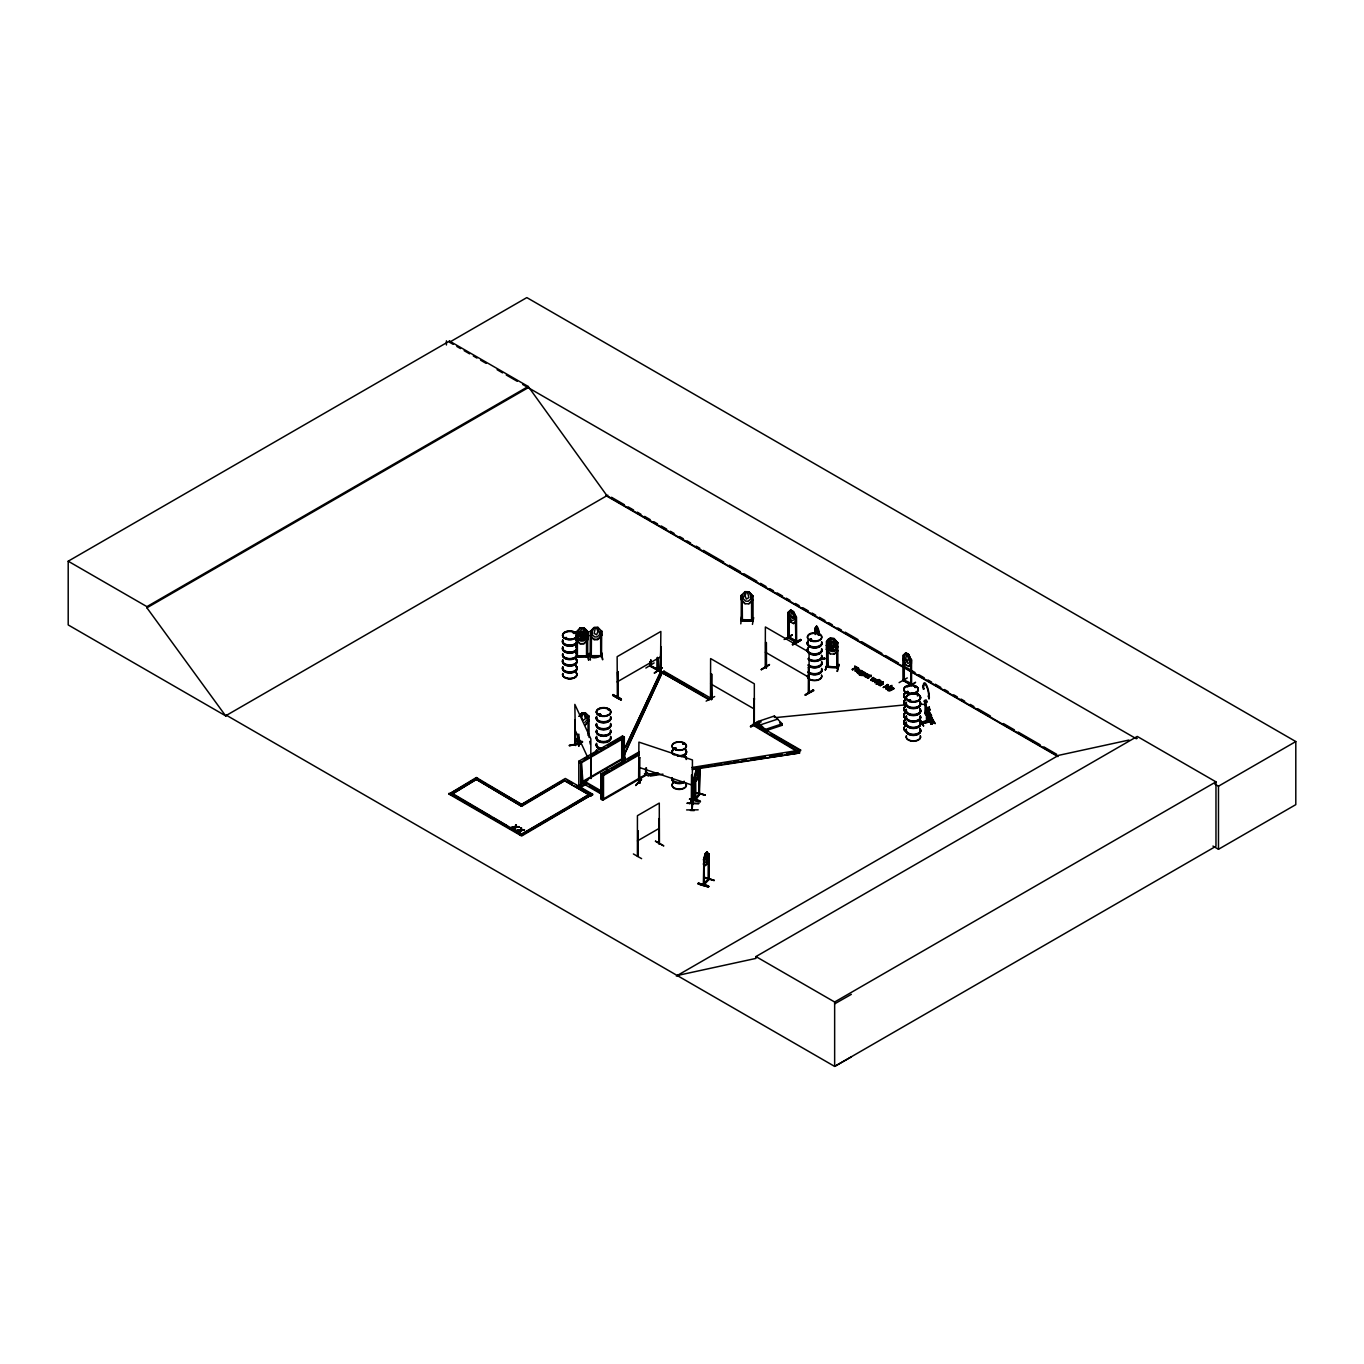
<?xml version="1.0" encoding="UTF-8"?>
<svg xmlns="http://www.w3.org/2000/svg" width="1364" height="1364" viewBox="0 0 1364 1364"><rect width="100%" height="100%" fill="white"/><g stroke="black" fill="none" stroke-linecap="round" stroke-linejoin="round"><path stroke-width="1.5" d="M692.196 788.818L692.435 778.537L692.179 784.914L692.111 784.01M692.247 782.68L692.298 778.52M692.162 783.771L692.554 776.423M698.18 809.824L686.604 809.926M692.418 782.254L692.247 784.453M692.742 782.203L692.247 790.54M929.617 719.834L925.218 712.878L930.981 723.466M692.52 782.39L692.281 787.71L692.162 786.772M692.247 809.5L692.435 759.953L638.915 742.118L638.608 782.885L639.767 781.964L639.733 783.209L639.818 757.736L638.71 757.651L639.818 757.736M639.921 783.004L638.812 782.646M692.349 800.753L691.224 799.475L692.366 799.543M691.224 799.509L692.349 799.833M692.554 800.549L691.429 800.191M703.654 859.201L703.926 885.083M708.018 854.41L708.564 879.916L708.769 853.864M927.469 709.195L927.605 713.474M910.47 659.596L911.322 685.222L903.104 680.534L904.025 681.011L903.957 655.59M910.572 659.528L911.51 659.767L911.595 685.052L903.616 680.397M692.247 790.694L692.554 788.426M692.673 803.567L692.179 809.244L692.742 778.196M827.726 641.847L827.726 667.115C821.742 666.672 842.764 669.144 836.933 666.877M836.933 642.802L837.82 642.717L837.871 668.189L836.626 668.104L837.786 667.934M741.266 595.608L742.34 595.352M748.87 603.655L752.792 599.887L748.921 603.843L745 603.706L741.146 599.512L741.146 595.505L745.017 591.635L748.938 591.754L752.792 595.898L751.53 595.608L752.638 595.915L752.519 621.217L741.215 620.808L741.334 595.318M741.266 599.546L745 603.706M741.47 616.801L740.788 623.86M745.068 591.806L748.87 591.942L750.746 595.932L750.746 598.932L748.239 601.234L745.716 601.149L743.158 598.677L745.017 591.635M742.408 620.859L742.169 595.318M741.436 620.825L741.368 619.597L752.638 619.972M747.574 592.402L746.313 592.368L745.085 595.744L746.313 599.103L748.87 597.62L747.591 592.334M751.598 621.183L751.581 595.642M752.434 624.388L753.695 617.653M926.616 709.723L927.06 722.102L926.889 709.263L926.753 710.184M696.97 768.75L696.851 775.451L697.481 768.085M816.866 627.491L816.337 632.009M930.981 715.827L925.218 704.472L931.629 715.742M925.457 705.307L926.02 706.023M926.02 705.188L925.133 705.478L925.696 704.472M926.003 705.921L925.457 713.713M926.071 714.259L925.542 713.628M633.39 853.949L641.609 858.655M689.485 799.168C695.862 796.747 710.542 806.277 689.519 799.065M698.095 883.872C707.831 883.531 716.424 890.402 698.095 883.889L708.359 886.958M708.615 886.651L698.385 883.054M708.615 886.242L698.368 883.122M585.122 781.64L585.309 780.737M605.957 768.819L605.105 769.313M607.099 768.154L606.247 768.648M815.706 629.213L816.456 626.298M564.935 637.619L566.861 638.079M565.259 637.892C568.259 636.698 564.253 638.284 566.469 638.301M574.329 632.811L573.426 633.118L574.346 633.527M599.751 715.009L598.949 714.054M600.535 714.975L599.359 714.6M600.723 714.838L599.461 713.884M608.276 710.098L608.378 710.03M675.197 747.711L674.276 748.461L675.214 748.87M676.442 748.359L674.634 748.273M683.381 743.244L684.097 743.892L682.921 743.977M683.824 743.448L682.921 743.789L683.654 743.278M811.665 639.869L809.756 639.409M810.216 639.682L811.546 639.358L810.762 639.818M818.195 633.356C813.166 615.863 822.356 635.743 818.23 635.095M818.929 634.362L818.451 633.442L818.69 635.351M908.032 691.497C904.503 693.56 909.686 690.508 907.06 692.349M907.231 692.315L906.48 691.77M909.549 700.397L910.334 700.005L908.748 700.772M914.767 687.473L915.926 687.388L914.767 687.115M915.807 687.354L915.244 686.774M917.461 695.998L917.716 695.094M694.907 799.151L694.822 800.071L694.788 774.82L696.424 768.836M696.322 780.685L694.736 778.861L696.424 780.839L697.993 778.708L699.579 768.733C695.674 763.073 701.232 776.679 696.578 777.872L695.572 776.815M590.305 631.344L591.533 631.464L590.305 631.344L590.203 656.817C596.767 660.432 603.263 652.93 600.74 656.647M612.624 695.265C620.347 695.93 627.747 705.035 612.624 695.265L620.893 699.937M613.016 694.975L621.251 699.681M621.268 699.272L613.067 694.515M906.668 653.987L905.798 658.659L907.554 661.233L908.475 658.454L906.753 653.936M703.756 859.883L705.018 853.813L706.961 851.835L709.041 854.086L709.092 879.405L703.756 885.117L703.892 859.235L703.347 885.066L708.581 879.251M703.398 859.78L706.842 851.801M791.597 611.243L790.711 615.914L792.501 618.472L793.439 615.693L791.683 611.191M837.82 642.717L834.001 638.693L830.267 638.284C824.35 640.347 829.483 642.308 826.584 641.762L826.379 649.503L830.267 653.731M826.413 645.428L830.216 650.185L834.086 650.526M834.069 642.239L835.859 649.469L833.404 651.583L830.898 651.327L828.391 648.667L828.391 645.666L830.216 641.83L834.069 642.239L837.888 646.928L834.035 650.423M832.773 639L834.018 644.388L832.739 645.803L830.284 643.979L831.511 638.864M830.216 638.182L834.086 638.523L835.859 645.82L833.404 647.934L830.898 647.678L828.391 645.019L830.233 638.113L826.413 641.779M827.539 663.04L825.288 670.065L827.402 663.484M826.584 665.803L827.795 665.922L826.686 667.03L826.652 641.523M826.584 666.723L827.795 666.843L827.419 641.591M837.598 668.241L837.615 667.286L827.726 666.45L837.82 667.03M836.78 642.887L836.814 668.155L836.626 642.58M834.001 654.14L830.182 653.902L826.413 649.417M839.031 664.319L837.479 671.412M836.95 671.293L839.065 664.711M574.841 744.966L575.233 719.663M694.907 799.082L695.793 799.645L695.572 773.814L696.322 768.887L698.01 766.773L699.885 768.938L699.476 794.786L699.357 793.2M699.084 793.712L699.971 793.217L695.333 799.526M699.885 768.938L699.084 794.564M699.903 794.206L695.793 799.645M514.791 829.176L515.626 827.113L519.104 826.669L515.626 827.641L514.791 829.687L514.808 827.181L514.126 828.783M520.11 832.245L520.946 830.182L524.424 829.738L520.946 830.71L520.11 832.756L520.127 830.25L519.445 831.852M514.91 827.266L511.381 827.726L514.91 827.266L515.745 824.726L516.393 825.629L515.745 824.726M520.23 829.806C512.165 830.096 521.457 832.432 521.065 827.795L521.048 830.284M520.23 830.335L521.065 827.795M516.393 825.101L515.728 827.215L519.104 826.669M520.946 830.71L521.713 828.17M908.612 654.379L911.254 660.023L908.612 654.379L905.832 652.776L904.434 656.118L904.434 659.119L908.032 663.569L909.805 662.222L908.475 654.515L905.73 652.827L903.735 655.385M580.433 716.202L581.593 713.27L585.463 712.895L589.231 716.39M654.106 662.938L645.854 668.036M899.098 682.648L907.282 677.925M714.668 696.51L706.143 701.13M761.283 669.656L769.415 664.899M792.211 635.164L785.647 638.966M623.808 750.251L661.25 671.241L660.125 671.412M625.582 747.216L660.244 672.537L660.858 646.775L660.398 672.657L661.233 671.207M624.201 754.428L662.427 672.077L664.012 671.156L710.78 698.163L709.195 699.084L660.244 671.736M624.201 755.213L662.427 672.077M576.58 739.1L578.933 746.142L576.665 739.049M576.563 739.51L578.847 746.023M580.058 628.02L583.98 627.934L580.058 627.934L578.217 632.095L578.217 635.095L580.757 637.414L583.298 637.363L585.804 634.925L585.804 631.924C578.319 621.831 591.362 633.987 586.588 631.566L586.52 657.073L587.816 657.056M587.85 635.573L583.911 631.685L580.058 631.737L578.217 638.744L580.757 641.063L583.298 641.012L585.804 638.574L583.98 631.583L580.058 631.668L576.188 635.812L580.058 640.023L583.98 639.938L587.833 635.777L583.98 631.583M597.892 627.576L594.09 627.645L592.198 631.617L592.198 634.618L594.738 636.954L597.279 636.903L599.785 634.465L597.961 627.389L594.022 627.474L590.288 631.651M703.312 885.014L709.144 878.365L708.206 878.74M754.326 724.369L754.326 683.807L710.61 658.573L710.508 699.135L711.735 698.538M710.508 699.135L711.445 699.613L711.65 674.174L710.61 673.901L711.36 674.327M766.483 666.928L765.937 667.03M765.63 666.382L766.398 667.695M788.852 637.312L788.068 636.835L788.921 638.284L789.176 619.137M788.068 637.755L796.32 642.444L796.235 617.159L793.558 611.618L790.745 610.032L787.983 612.607L788.153 637.892L788.443 612.402L789.176 612.828L788.767 638.199M753.491 723.909L754.19 723.432M795.331 616.426L795.945 641.813M809.364 691.582L808.903 691.855M589.896 653.288L590.407 660.057M649.878 666.007L658.062 670.645L658.249 657.806M651.054 665.359L649.861 664.984L650.764 665.513M650.304 664.831L650.662 666.45L650.969 659.92M657.226 657.55L657.226 670.27L657.687 669.076M657.124 670.15L658.352 670.44L657.806 669.673M904.025 680.09L903.121 679.579L904.23 680.772M910.538 683.893C915.773 684.694 892.465 674.975 911.101 684.234M641.506 779.338L635.846 785.135M582.547 741.539C572.607 738.998 582.258 751.581 577.876 734.326M577.756 742.749L582.547 742.187M885.765 688.888L887.589 685.103L886.412 689.263C900.769 678.897 882.099 693.73 887.64 684.438L883.309 687.473L887.589 685.632M661.148 646.928L660.466 672.605L660.858 631.447L617.142 656.681L617.346 697.447L617.977 695.845M886.771 687.899L888.458 684.916M891.715 689.587C889.277 693.082 883.753 688.36 891.562 689.86M816.439 626.161L815.092 628.173L815.945 632.862M599.137 714.003L599.921 714.139M675.197 748.597L676.152 748.478M684.029 743.789L683.637 744.147M809.687 639.511L810.591 639.75M811.358 639.887L810.097 639.46M817.718 628.293L819.474 635.01M908.134 692.162L907.623 691.258M697.993 766.909L696.305 768.802M694.907 774.837L695.708 774.377L694.856 774.888M705.273 795.042L694.685 792.331M694.856 799.065L699.033 794.036M579.086 716.305L581.593 713.27M579.188 716.339L581.678 713.44L585.395 713.014L587.253 719.732L584.798 722.391M927.384 709.229L928.049 710.081L926.65 709.57M590.186 655.675L601.78 655.675M600.62 631.379L600.723 656.306M858.979 670.628C857.956 667.559 854.427 665.751 854.717 666.024M872.926 681.471C875.194 678.215 874.171 681.642 877.495 680.363M873.898 680.653L875.62 678.761L871.886 679.494L875.62 679.272L873.898 681.182M709.041 854.086L708.496 879.916M704.063 877.274L714.327 880.394L703.79 877.12M703.943 883.497L704.336 884.605L704.165 858.774L705.171 853.915M708.138 879.149L703.841 883.565M577.381 632.061L576.188 632.026L580.058 627.934M590.169 631.617L594.09 627.645M576.307 635.982L580.109 639.921L583.911 639.835L587.713 635.743M587.85 639.494L583.98 643.655L580.058 643.672L576.188 639.75L580.058 643.74L583.98 643.655L587.85 639.58L587.833 631.771M597.892 639.375L601.814 635.317L601.694 631.43M590.169 635.624L594.039 639.546L597.961 639.477L601.694 635.283M635.743 785.545L641.506 779.679M638.71 782.885L639.921 782.101M691.224 799.73L691.224 800.395M692.554 799.594L692.111 800.719M695.384 797.292L689.587 803.567L695.316 797.752M695.401 797.701L689.587 803.567L695.828 797.855M874.631 679.562C865.339 683.688 877.939 673.646 871.886 680.022M870.846 680.261L873.25 677.379M826.379 645.496L830.216 641.83M695.435 800.122L695.333 798.605M752.758 620.893L741.453 620.484M871.886 679.494L873.83 677.72M925.713 712.98L925.576 714.548L925.662 704.574M617.193 697.174L617.721 695.896M618.131 697.055L617.432 672.179M905.866 652.913L903.087 655.197L903.207 680.568M903.19 659.221L905.73 664.848L908.612 666.399L911.34 663.978L911.51 659.767M790.745 610.032L787.898 612.521L788.904 612.982M925.968 701.863C928.594 697.601 920.683 701.914 925.627 702.051M590.834 778.503L590.834 738.862L574.841 704.387L575.54 745.545L575.506 732.4M865.646 674.975C867.981 674.617 868.408 676.442 867.027 674.276C862.594 674.634 869.567 678.198 867.947 674.225C860.735 673.134 867.385 680.295 865.219 674.686M573.681 632.862L573.477 633.408M811.563 640.125L810.949 638.983M675.879 748.768L675.572 747.762M682.904 743.704L683.978 743.857M908.577 699.988L910.521 699.988M577.518 656.34L576.324 656.084M587.799 655.896L586.639 657.073L587.799 656.817M577.501 657.039L576.256 657.329L587.679 657.056L587.679 631.583M590.305 655.675L590.442 656.851M590.305 656.596L601.78 656.357M591.482 631.6L591.26 656.868L591.362 655.641M865.219 675.214L864.759 676.203L866.634 676.936M867.777 676.339C870.096 672.009 859.832 676.715 866.634 676.408M881.945 684.54L882.457 683.739L881.059 683.364L878.638 684.762L877.922 682.392M752.758 621.166L752.655 595.693M868.288 676.834C867.538 679.323 868.084 677.277 869.84 676.459C873.454 676.271 868.51 675.095 869.38 675.146M637.806 830.812L637.858 856.439M658.88 843.89L659.289 818.4L659.341 843.617M655.572 841.145L663.808 845.919L655.402 841.23M793.422 611.754L790.66 610.083L789.347 613.374L789.347 616.375L791.666 620.927L794.769 619.444L793.422 611.754L796.235 617.159M790.66 622.086L787.898 616.528L790.66 622.086L793.558 623.621L796.32 621.183L793.507 623.501M657.414 669.417L650.219 665.734L658.215 670.355M617.602 696.493L618.25 696.271M617.142 697.243L618.25 696.919M665.206 673.867L657.226 669.281M765.647 642.137L765.784 667.388M784.13 639.511L791.819 635.027M785.306 638.829L792.279 634.754M789.279 637.448L796.593 641.37L795.689 640.841M792.382 644.746L800.651 639.989M792.808 644.916L800.975 640.193L794.479 644.064M761.351 669.775L769.501 664.49L761.351 669.264M711.36 699.562L710.814 698.931M766.108 642.717L766.193 668.002L765.255 667.525L765.375 626.963L809.074 652.197L809.159 692.81L808.323 692.349L808.613 666.945L809.312 692.537M754.616 698.982L753.576 698.709M809.364 667.371L808.323 667.115M753.491 723.244L754.565 723.21M808.664 691.258L809.159 691.889M750.473 726.194L758.674 721.471L750.541 726.279M805.272 694.634L813.387 689.843L805.237 695.111L813.831 690.593L813.37 689.826M750.933 726.978L759.066 722.17L750.473 726.722M805.237 695.111L813.438 690.303M226.629 715.367L225.742 715.895L68.2 624.934L68.2 561.201L449.506 341.051L528.226 386.489L606.946 495.678L1057.646 755.895M449.506 341.051L449.506 342.228L526.828 297.591L1295.8 741.556L1295.8 804.641L1218.478 849.278L1212.954 846.072M68.2 561.201L146.92 606.639L528.226 386.489M851.341 1056.895L834.649 1066.409L226.526 715.316L225.623 715.827L146.92 607.815L528.226 387.666M225.623 715.827L607.832 495.166M617.142 681.915L660.858 656.681M650.764 665.785L658.335 669.553M654.208 672.929L662.341 667.712L654.549 673.168M520.025 805.391L565.327 778.452L592.641 794.223L521.628 836.03L449.012 794.104L476.326 777.531L521.628 804.47L488.841 785.545M449.012 794.104L474.502 779.373M452.422 793.967L477.912 778.452L450.597 795.007L452.2 793.302L521.628 834.188L512.489 828.903M660.244 672.537L662.427 672.861L664.012 671.156M586.077 784.351L580.621 787.505L578.796 786.465L578.796 761.231L622.496 735.997L624.32 737.037L624.32 759.237M584.252 758.998L587.901 756.884M591.55 754.786L597.006 751.632M600.654 749.535L604.286 747.421M607.935 745.324L620.688 737.958M624.32 737.037L580.621 762.271L580.621 787.505M624.32 737.958L580.621 763.192L578.796 762.152M521.849 804.351L563.741 780.157L591.055 795.928L563.741 780.157M521.628 805.527L565.327 780.293L521.628 806.312L476.326 779.373L521.628 806.312M662.427 672.861L709.195 699.868L710.78 698.948M624.883 759.987L624.883 757.89L583.587 781.743L583.587 783.84L584.44 781.231L600.842 790.694L599.972 793.302L600.842 792.808L589.913 786.499M580.621 784.488L587.901 780.276M646.4 767.727L646.4 775.025L602.7 800.259L600.876 799.202L600.876 773.968L639.119 751.888M586.077 783.43L580.621 786.585L578.796 785.545M608.156 770.694L600.876 774.888L602.7 775.946L639.119 754.923M611.805 768.58L624.559 761.231M628.19 759.117L639.119 752.809M600.876 773.968L602.7 775.025L639.119 754.002M565.702 808.733L520.025 835.109L589.47 794.223L569.368 806.618M449.012 793.302L521.628 835.228L592.641 794.223M646.4 774.104L602.7 799.338L600.876 798.281L601.677 774.428L600.654 791.597L582.905 781.333L581.405 762.732L578.796 761.231M658.164 772.723L649.741 774.019L648.156 775.741L656.05 773.831M692.383 769.569L799.594 752.979L753.116 725.222L754.718 723.517L800.6 750.012L799.014 751.717L786.397 753.678M753.116 725.222L754.718 724.301L767.557 731.718M854.717 666.553L858.706 668.258M852.347 669.588L856.745 667.201L858.195 668.565L856.745 667.712L852.347 669.588L856.166 666.86M857.462 669.519L859.115 669.912L855.058 670.542L858.28 671.054L855.126 671.224L856.2 670.065L858.28 670.525M857.462 668.991C862.747 668.974 856.78 674.106 856.933 671.31M856.575 672.043L859.78 670.201L857.99 669.178M861.69 671.241C866.225 670.747 850.846 676.936 861.144 670.389M857.888 672.793L861.69 670.713M862.27 672.247L862.849 671.395M862.423 674.379L860.872 672.861L864.23 672.111A2.046 1.194 0 0 1 865.1 672.844C867.998 677.294 855.637 674.856 860.377 674.566C864.418 674.259 860.207 676.629 859.61 673.85M862.866 674.123L864.657 673.1L861.605 673.049L862.866 674.123L861.707 675.197L859.03 674.191M865.782 673.083C859.439 677.209 862.201 671.736 864.657 673.1M868.919 675.93L866.941 677.277L868.578 677.84M871.221 675.146L866.975 677.652L868.578 678.351M877.99 680.125C881.604 685.308 881.025 678.283 878.928 681.71C882.747 675.351 868.51 687.217 878.535 680.431M874.75 682.529L879.695 679.818M905.832 664.797L903.087 659.204M879.013 681.233L876.575 682.835L878.638 684.762M880.854 680.704C867.964 688.752 885.372 679.664 883.156 683.023C875.211 689.945 886.31 681.079 881.059 683.364M880.922 681.812L877.342 683.415L878.194 683.398M911.254 664.029L908.509 666.45M878.092 684.455L883.156 681.625M880.087 685.615L883.326 684.199L881.519 683.108M883.309 687.473L888.458 685.444M885.765 688.36L890.743 686.228M887.333 689.485L888.049 688.547M887.333 688.956C891.971 692.912 888.493 687.95 891.186 687.03A1.944 1.125 0 0 1 892.295 687.149L893.181 688.462M893.25 688.701L893.983 688.326M637.431 840.923L659.289 828.306M910.402 684.046L911.322 685.222M907.367 686.979L915.602 682.29L911.101 685.87M691.787 767.523L800.6 750.012M676.339 976.044L1058.549 755.366L1128.966 740.055M677.226 975.516L755.946 958.398L755.946 956.573L1137.252 736.424L1215.972 781.862L1215.972 846.26L834.649 1066.409L834.649 1002.011L1215.972 781.862M1137.252 738.248L1136.365 738.777L522.736 384.495M1214.83 784.078L1218.478 786.193L1295.8 741.556M834.649 1003.853L851.341 994.339M927.793 721.88L927.725 717.396M827.726 666.195L826.584 666.075M676.135 748.785L675.095 749.092M910.282 700.636L909.754 699.766M617.756 696.833L617.892 671.582M862.423 674.907L860.872 673.39L864.23 672.64A2.046 1.194 0 0 1 865.1 673.373L865.782 673.594M872.926 680.943L877.495 679.835M659.341 844.043L659.289 803.072L637.431 815.689L637.397 856.285M757.412 721.675L774.411 715.998L782.22 723.807L782.22 725.256L765.221 730.916L757.412 723.108L757.412 721.675L765.221 729.467L765.221 730.916M757.412 723.108L761.197 721.846M760.856 724.727L777.855 719.05M765.221 729.467L782.22 723.807M929.481 721.42L927.81 715.606L930.93 724.131L932.601 723.636L931.049 714.6M870.846 679.749L874.631 679.05M836.865 642.904L837.752 642.956L834.086 638.523M751.752 619.938L751.479 621.114M637.806 856.422L638.079 830.966M909.941 700.397L908.765 700.005M815.945 628.668L815.229 628.173L815.212 632.078M820.992 658.727L824.657 658.011L824.845 658.88M821.196 659.613L824.845 658.863M929.003 706.978L929.907 709.996M929.003 708.428L930.214 709.928M926.429 709.604L927.639 709.365M927.98 712.502L929.378 712.059M934.63 723.38L931.51 717.328L935.175 723.67L929.617 716.594L932.362 722.119M921.331 722.033L928.867 720.567M921.518 721.982L928.833 720.823M921.535 722.374L928.867 720.959M932.601 720.431L929.736 714.225L928.816 714.719L929.736 720.431M931.135 720.993L921.945 723.091L931.152 721.351M930.913 717.805L932.362 721.079M930.913 722.443L932.601 723.636M930.93 724.131L931.629 723.312M919.882 719.169L923.581 725.904L920.257 721.198M657.431 669.946L657.516 657.38M903.411 679.408L903.616 679.477M569.368 745.597L580.57 743.789M569.419 745.75L580.57 743.448L569.385 745.221M698.095 767.335L702.307 766.687M706.518 766.039L710.712 765.375M714.924 764.727L721.232 763.755M725.426 763.107L729.638 762.459M733.832 761.811L738.043 761.163M742.255 760.498L746.449 759.85M750.66 759.202L765.375 756.935M769.586 756.27L782.186 754.326M646.11 771.922L650.338 775.281L658.744 773.985M692.383 768.784L799.594 752.979M649.741 774.019L650.338 776.065L662.938 774.121M576.443 656.101L587.662 655.845L587.679 657.056M576.443 657.022L577.381 657.039M511.381 827.198L519.104 827.198M514.808 827.709L511.994 827.556M521.048 829.755L524.424 829.738M516.683 830.267L524.424 830.267M520.127 830.778L517.314 830.625M584.133 713.662L582.888 713.815L581.678 717.362L582.888 720.533L585.412 718.692L584.116 713.594M588.054 735.486L588.003 716.305L589.129 716.509L588.02 716.629M589.742 741.419L590.356 744.301M776.133 717.532L905.935 704.796A7.229 4.177 0 0 1 904.792 699.868M920.581 703.364C925.321 707.541 930.384 697.788 924.775 702.937M752.519 620.296L741.436 619.904M810.762 639.017L810.08 639.682L810.949 639.29M909.839 700.926L908.816 700.636M788.614 637.636L796.593 642.291L796.508 617.005M795.689 641.762L795.775 616.579M711.309 698.658L710.661 698.3M754.411 723.5L754.718 724.301M903.548 680.38L903.497 655.146M910.589 659.494L911.101 685.154M927.554 709.485L927.861 715.623M742.289 595.608L741.317 595.539M576.324 632.129L577.381 631.805L577.398 657.278L577.245 656.05L586.759 656.186M586.588 631.907L587.679 631.822M582.633 632.231L581.371 632.248L580.126 635.692L581.371 638.983L583.928 637.38L582.633 632.299M587.594 653.595L588.651 660.261L587.662 653.1M600.569 631.106L601.66 631.123L600.603 631.413M594.022 639.477L597.961 639.477M601.575 653.134L602.632 659.801L601.66 652.64M692.418 776.559L692.52 779.39M692.366 777.804L692.418 780.498M687.149 803.157L698.726 803.464M690.423 810.472L694.293 810.591M601.524 656.289L601.66 631.123M861.196 671.514L862.849 671.923M599.751 713.798L600.859 714.514M576.392 656.391L576.392 657.312M600.74 655.726L590.237 655.931M857.376 671.054L855.876 670.253L858.723 670.27M831.494 638.932L832.739 639.068M830.25 642.018L833.984 642.41M827.556 663.569L825.373 670.014M638.915 781.708L639.051 782.68M910.896 684.609L910.538 659.341M705.307 795.076L694.447 792.706M694.481 792.569L705.035 794.888M575.148 744.693L574.756 745.051M703.33 863.821C704.08 868.953 709.246 860.701 705.171 865.714M703.841 877.512L714.105 880.615M639.494 782.254L638.608 781.964M638.915 767.352L692.435 785.187M796.099 642.376L795.945 640.892L788.562 636.732M808.733 692.196L808.613 666.945M809.057 692.827L808.784 691.258M650.355 665.82L650.236 661.591M691.343 800.463L691.531 774.991L692.435 775.281L692.179 810.165M925.218 713.935L925.218 704.557M787.898 614.533L796.235 619.239M800.992 640.245L800.532 639.46L792.382 644.217L800.583 639.528M656.954 669.161L665.666 674.123M449.506 342.228L453.172 344.342M456.838 346.456L460.503 348.57M464.152 350.684L469.642 353.856M473.308 355.97L476.974 358.084M480.639 360.198L486.13 363.37M497.11 369.712L502.6 372.883M506.266 374.998L517.246 381.323M611.515 497.28L624.388 504.714M628.071 506.845L633.595 510.034M637.261 512.148L640.944 514.279M644.626 516.393L650.151 519.582M653.833 521.713L657.499 523.844M661.182 525.958L666.706 529.147M670.389 531.278L674.055 533.392M679.579 536.581L683.262 538.712M686.944 540.826L690.61 542.957M696.134 546.146L699.817 548.26M703.5 550.391L723.738 562.07M729.246 565.259L740.294 571.635M743.96 573.75L756.85 581.183M760.515 583.315L766.039 586.503M769.722 588.617L773.405 590.748M777.088 592.88L782.595 596.051M786.278 598.182L789.961 600.313M795.468 603.485L799.151 605.616M802.833 607.747L808.358 610.936M812.04 613.05L815.706 615.181M819.389 617.295L824.913 620.484M828.596 622.615L832.262 624.729M837.786 627.917L841.469 630.049M845.151 632.163L858.024 639.597M861.707 641.728L881.945 653.407M885.611 655.538L898.501 662.972M902.167 665.086L915.056 672.537M918.722 674.651L924.246 677.84M927.929 679.971L931.612 682.085M935.295 684.216L940.802 687.405M944.485 689.519L948.168 691.65M953.675 694.839L957.358 696.953M961.04 699.084L964.723 701.198M970.247 704.387L973.913 706.518M977.596 708.632L990.469 716.083M1003.358 723.517L1014.39 729.876M1018.073 732.008L1040.152 744.744M1043.818 746.875L1056.708 754.309M605.735 495.507L1057.918 756.577M879.695 680.346L878.501 679.784M868.919 675.419L871.289 676.783M865.646 674.447L867.368 675.436M852.347 669.059L852.926 669.929M765.375 652.197L809.074 677.431M710.61 683.807L754.326 709.041M665.82 672.981L703.585 694.788M771.24 733.849L800.6 750.797M753.116 724.437L799.594 752.195M624.883 757.89L623.536 738.418L623.536 759.697M624.03 758.384L625.394 759.168M644.507 773.627L648.156 775.741M644.592 773.968L646.4 775.025M605.377 769.143L609.384 771.461M600.654 793.695L582.905 783.447L582.905 781.333L624.201 757.497L624.201 759.595M579.598 785.084L581.405 786.124L581.405 762.732M567.151 780.293L572.624 783.447M576.256 785.545L592.641 795.007M477.912 779.236L476.326 777.531M479.736 780.293L485.209 783.447M755.946 956.573L834.649 1002.011M454.024 795.144L490.563 816.252M494.211 818.366L506.999 825.749M651.071 666.229L650.679 660.074M862.236 671.702L860.735 671.787M658.215 669.434L657.141 669.468L665.257 674.225M649.946 665.99L649.946 661.762M704.165 861.775L705.341 862.866L707.711 857.888L706.825 851.937M779.628 722.647L782.22 725.256M583.911 628.037L587.713 631.89M597.961 627.389L601.831 631.396M590.288 635.59L594.039 639.546M748.87 591.857L752.655 596M893.045 688.735L890.726 688.308L891.698 689.826M893.983 688.854C889.328 684.216 891.664 692.418 888.152 688.888M925.218 712.878L931.254 723.38M919.83 719.22L923.581 725.904M574.841 729.621L588.174 758.35M893.25 689.229L892.295 687.678A1.944 1.125 0 0 0 891.186 687.558L891.715 690.116M817.155 628.207L817.582 634.09M692.059 788.801L692.366 790.694M698.914 769.313L699.033 794.701M1218.478 786.193L1218.478 849.278M932.499 719.851L932.482 723.653M932.243 721.113L932.243 722.153M929.31 706.91L929.31 708.359M927.418 713.355L927.179 708.155L926.889 709.263M926.429 709.348L926.497 721.573M904.23 659.767L904.315 680.858M879.371 681.454L879.064 679.46M869.738 675.368L869.84 676.459M815.604 628.088L815.604 634.396M815.212 628.156L815.229 634.482M774.411 715.998L774.411 717.447M766.398 642.563L766.483 667.849M753.866 698.556L753.985 723.807M742.493 619.665L742.476 620.825M711.65 674.174L711.735 699.442L710.9 673.748M698.726 803.652L687.149 803.328M695.333 774.292L695.282 800.174M693.134 778.332L693.082 804.231M657.977 657.977L657.977 670.594M645.615 768.188L645.615 774.564M622.496 735.997L622.496 761.231M621.711 739.493L621.711 760.771M618.165 671.736L618.165 697.072M603.502 775.485L603.502 798.878M602.7 775.025L602.7 800.259M591.226 756.15L591.226 778.452M588.992 716.219L589.077 737.464M578.899 734.207L578.882 742.92L577.944 742.954L577.944 734.548M576.324 631.822L576.478 657.329M446.42 340.812L446.42 344.99M146.92 606.639L146.92 607.815M920.325 715.827A7.178 4.143 0 0 1 913.386 721.062A7.178 4.143 0 0 1 906.446 715.827M920.359 703.432A7.229 4.177 0 0 1 913.386 708.683A7.229 4.177 0 0 1 906.395 703.432M920.359 702.255A7.229 4.177 0 0 1 913.386 707.507A7.229 4.177 0 0 1 906.395 702.255M920.359 710.388A7.229 4.177 0 0 1 913.386 715.64A7.229 4.177 0 0 1 906.395 710.388M919.728 708.956A7.332 4.228 0 0 1 914.34 715.265A7.332 4.228 0 0 1 906.293 709.979M919.728 708.598A7.332 4.228 0 0 1 914.34 714.907A7.332 4.228 0 0 1 906.293 709.621M920.342 709.229A7.212 4.16 0 0 1 913.386 714.463A7.212 4.16 0 0 1 906.412 709.229M919.728 701.983A7.332 4.228 0 0 1 914.34 708.291A7.332 4.228 0 0 1 906.293 703.006M919.728 701.625A7.332 4.228 0 0 1 914.34 707.933A7.332 4.228 0 0 1 906.293 702.648M920.359 716.202A7.229 4.177 0 0 1 913.386 721.454A7.246 4.177 0 0 1 906.378 716.219M906.395 716.202A7.229 4.177 0 0 0 913.386 721.454A7.246 4.177 0 0 0 920.376 716.219M920.325 716.884A7.195 4.16 0 0 1 913.386 722.119A7.195 4.16 0 0 1 906.429 716.884M920.325 735.673A7.178 4.143 0 0 1 913.386 740.908A7.178 4.143 0 0 1 906.446 735.673M920.359 723.278A7.229 4.177 0 0 1 913.386 728.529A7.229 4.177 0 0 1 906.395 723.278M920.359 722.102A7.229 4.177 0 0 1 913.386 727.353A7.229 4.177 0 0 1 906.395 722.102M920.359 730.234A7.229 4.177 0 0 1 913.386 735.486A7.229 4.177 0 0 1 906.395 730.234M919.728 728.802A7.332 4.228 0 0 1 914.34 735.111A7.332 4.228 0 0 1 906.293 729.825M919.728 728.444A7.332 4.228 0 0 1 914.34 734.753A7.332 4.228 0 0 1 906.293 729.467M920.342 729.075A7.212 4.16 0 0 1 913.386 734.309A7.212 4.16 0 0 1 906.412 729.075M919.728 721.829A7.332 4.228 0 0 1 914.34 728.137A7.332 4.228 0 0 1 906.293 722.852M919.728 721.471A7.332 4.228 0 0 1 914.34 727.779A7.332 4.228 0 0 1 906.293 722.494M920.359 736.048A7.229 4.177 0 0 1 913.386 741.3A7.229 4.177 0 0 1 906.395 736.048M905.884 705.717A7.332 4.228 0 0 1 904.707 700.602M905.952 706.075A7.229 4.177 0 0 1 904.792 701.028M905.969 711.497A7.212 4.16 0 0 1 904.809 706.467M905.952 711.889A7.229 4.177 0 0 1 904.792 706.842M905.884 698.743A7.332 4.228 0 0 1 904.707 693.645M917.409 693.645A7.332 4.228 0 0 1 918.143 694.651M905.952 699.101A7.229 4.177 0 0 1 904.792 694.071M917.324 694.071A7.229 4.177 0 0 1 918.04 695.077M905.884 705.341A7.332 4.228 0 0 1 904.707 700.244M905.884 698.385A7.332 4.228 0 0 1 904.707 693.287M917.409 693.287A7.332 4.228 0 0 1 918.398 695.401M905.952 697.942A7.229 4.177 0 0 1 904.792 692.895M917.324 692.895A7.229 4.177 0 0 1 918.296 694.992M905.884 725.563A7.332 4.228 0 0 1 904.707 720.448M905.952 725.921A7.229 4.177 0 0 1 904.792 720.874M905.969 731.343A7.212 4.16 0 0 1 904.809 726.313M905.969 712.537A7.212 4.16 0 0 1 904.809 707.507M905.952 731.735A7.229 4.177 0 0 1 904.792 726.688M905.935 712.196A7.246 4.177 0 0 1 904.792 707.149M905.884 718.589A7.332 4.228 0 0 1 904.707 713.491M905.952 724.744A7.229 4.177 0 0 1 904.792 719.715M905.952 718.947A7.229 4.177 0 0 1 904.792 713.918M905.884 725.188A7.332 4.228 0 0 1 904.707 720.09M905.884 718.231A7.332 4.228 0 0 1 904.707 713.133M905.952 717.788A7.229 4.177 0 0 1 904.792 712.741M821.674 649.332A7.332 4.228 0 0 1 813.643 654.618A7.332 4.228 0 0 1 808.238 648.309M821.554 649.758A7.212 4.16 0 0 1 816.456 654.856A7.212 4.16 0 0 1 807.624 651.907M807.386 650.833A7.212 4.16 0 0 1 808.341 648.753M821.674 642.376A7.332 4.228 0 0 1 813.643 647.661A7.332 4.228 0 0 1 808.238 641.353M821.554 648.582A7.212 4.16 0 0 1 813.66 653.799A7.212 4.16 0 0 1 808.341 647.593M821.571 642.785A7.229 4.177 0 0 1 813.643 648.002A7.229 4.177 0 0 1 808.341 641.779M821.674 648.974A7.332 4.228 0 0 1 813.643 654.26A7.332 4.228 0 0 1 808.238 647.951M821.674 642.018A7.332 4.228 0 0 1 813.643 647.303A7.332 4.228 0 0 1 808.238 640.995M821.554 641.626A7.212 4.16 0 0 1 813.66 646.843A7.212 4.16 0 0 1 808.341 640.62M821.554 655.214A7.195 4.16 0 0 1 817.343 660.125A7.195 4.16 0 0 1 808.358 658.369M821.554 655.572A7.212 4.16 0 0 1 817.36 660.5A7.212 4.16 0 0 1 808.341 658.744M821.554 675.419A7.212 4.16 0 0 1 814.598 680.67A7.212 4.16 0 0 1 807.624 675.419M821.554 675.061A7.195 4.16 0 0 1 815.536 680.244A7.195 4.16 0 0 1 807.403 676.135M821.571 669.605A7.229 4.177 0 0 1 817.36 674.532A7.229 4.177 0 0 1 808.341 672.776M821.554 661.472A7.212 4.16 0 0 1 817.36 666.399A7.212 4.16 0 0 1 808.341 664.626M821.674 668.82A7.332 4.228 0 0 1 817.394 673.833A7.332 4.228 0 0 1 808.238 672.026M821.674 669.178A7.332 4.228 0 0 1 817.394 674.191A7.332 4.228 0 0 1 808.238 672.401M821.554 668.428A7.212 4.16 0 0 1 817.36 673.356A7.212 4.16 0 0 1 808.341 671.6M821.674 662.222A7.332 4.228 0 0 1 817.394 667.218A7.332 4.228 0 0 1 808.238 665.427M821.674 661.864A7.332 4.228 0 0 1 817.394 666.86A7.332 4.228 0 0 1 808.238 665.069M821.793 657.295A7.195 4.16 0 0 1 816.456 661.318A7.195 4.16 0 0 1 808.358 659.375M821.588 655.862A7.246 4.177 0 0 1 817.36 660.807A7.246 4.177 0 0 1 808.323 659.034M821.571 662.631A7.229 4.177 0 0 1 818.212 667.337A7.229 4.177 0 0 1 809.483 666.672M576.034 638.829A7.229 4.177 0 0 1 570.732 645.053A7.229 4.177 0 0 1 562.803 639.835M576.034 646.962A7.229 4.177 0 0 1 570.732 653.186A7.229 4.177 0 0 1 562.803 647.968M576.137 646.519A7.332 4.228 0 0 1 570.732 652.845A7.332 4.228 0 0 1 562.701 647.542M576.137 646.161A7.332 4.228 0 0 1 570.732 652.486A7.332 4.228 0 0 1 562.701 647.184M576.034 645.786A7.229 4.177 0 0 1 570.732 652.026A7.229 4.177 0 0 1 562.803 646.792M576.137 639.563A7.332 4.228 0 0 1 570.732 645.871A7.332 4.228 0 0 1 562.701 640.586M576.137 639.204A7.332 4.228 0 0 1 570.732 645.513A7.332 4.228 0 0 1 562.701 640.228M576.034 640.006A7.229 4.177 0 0 1 570.732 646.229A7.229 4.177 0 0 1 562.803 641.012M576.051 652.555A7.246 4.177 0 0 1 570.732 658.795A7.246 4.177 0 0 1 562.786 653.561M576 652.418A7.178 4.143 0 0 1 571.635 658.488A7.178 4.143 0 0 1 562.599 654.481M576.051 653.066A7.246 4.177 0 0 1 570.732 659.306A7.246 4.177 0 0 1 562.786 654.072M576.034 658.676A7.229 4.177 0 0 1 570.732 664.899A7.229 4.177 0 0 1 562.803 659.682M576.034 666.808A7.229 4.177 0 0 1 570.732 673.032A7.229 4.177 0 0 1 562.803 667.814M576.137 666.365A7.332 4.228 0 0 1 570.732 672.691A7.332 4.228 0 0 1 562.701 667.388M576.137 666.007A7.332 4.228 0 0 1 570.732 672.333A7.332 4.228 0 0 1 562.701 667.03M576.137 659.409A7.332 4.228 0 0 1 570.732 665.717A7.332 4.228 0 0 1 562.701 660.432M576.137 659.051A7.332 4.228 0 0 1 570.732 665.359A7.332 4.228 0 0 1 562.701 660.074M576.034 659.852A7.229 4.177 0 0 1 570.732 666.075A7.229 4.177 0 0 1 562.803 660.858M576.034 665.632A7.229 4.177 0 0 1 570.732 671.872A7.229 4.177 0 0 1 562.803 666.638M576.017 672.657A7.195 4.16 0 0 1 570.715 678.846A7.195 4.16 0 0 1 562.821 673.646M576.051 672.401A7.246 4.177 0 0 1 570.732 678.641A7.246 4.177 0 0 1 562.786 673.407M576.017 653.424A7.195 4.16 0 0 1 571.635 659.528A7.195 4.16 0 0 1 562.582 655.504M576.017 672.247A7.195 4.16 0 0 1 571.635 678.334A7.195 4.16 0 0 1 562.582 674.31M685.563 750.149A7.332 4.228 0 0 1 681.113 756.355M672.145 753.354A7.332 4.228 0 0 1 672.878 750.149M685.478 750.575A7.229 4.177 0 0 1 681.096 756.696M672.247 753.746A7.229 4.177 0 0 1 672.963 750.575M685.563 749.791A7.332 4.228 0 0 1 685.035 754.48A7.332 4.228 0 0 1 677.328 755.997M674.038 754.889A7.332 4.228 0 0 1 672.878 749.791M685.478 749.416A7.212 4.16 0 0 1 684.95 754.036A7.212 4.16 0 0 1 677.362 755.52M675.623 755.11A7.212 4.16 0 0 1 672.981 749.416M685.563 756.747A7.332 4.228 0 0 1 686.552 758.861M685.478 756.372A7.212 4.16 0 0 1 686.194 759.543M685.563 757.105A7.332 4.228 0 0 1 686.552 759.219M685.478 757.549A7.229 4.177 0 0 1 686.211 758.554M685.444 782.834A7.178 4.143 0 0 1 679.221 789.057A7.178 4.143 0 0 1 672.998 782.834M685.478 783.243A7.229 4.177 0 0 1 679.221 789.5A7.229 4.177 0 0 1 672.963 783.243M684.319 782.424A7.212 4.16 0 0 1 675.623 783.089A7.212 4.16 0 0 1 672.247 778.401M684.404 782.066A7.332 4.228 0 0 1 675.555 782.731A7.332 4.228 0 0 1 672.145 777.974M684.404 781.708A7.332 4.228 0 0 1 675.555 782.373A7.332 4.228 0 0 1 672.145 777.616M684.319 781.248A7.212 4.16 0 0 1 676.459 782.152A7.212 4.16 0 0 1 672.009 778.315M610.509 730.047A7.178 4.143 0 0 1 603.57 735.264A7.178 4.143 0 0 1 596.631 730.047M610.543 717.635A7.212 4.16 0 0 1 603.57 722.886A7.212 4.16 0 0 1 596.614 717.635M610.561 716.458A7.229 4.177 0 0 1 603.57 721.727A7.229 4.177 0 0 1 596.597 716.458M610.561 724.591A7.229 4.177 0 0 1 603.57 729.842A7.229 4.177 0 0 1 596.597 724.591M610.646 724.182A7.332 4.228 0 0 1 603.57 729.501A7.332 4.228 0 0 1 596.494 724.182M610.646 723.824A7.332 4.228 0 0 1 603.57 729.143A7.332 4.228 0 0 1 596.494 723.824M610.543 723.432A7.212 4.16 0 0 1 603.57 728.683A7.212 4.16 0 0 1 596.614 723.432M610.646 717.208A7.332 4.228 0 0 1 603.57 722.545A7.332 4.228 0 0 1 596.494 717.208M610.646 716.85A7.332 4.228 0 0 1 603.57 722.187A7.332 4.228 0 0 1 596.494 716.85M610.526 730.439A7.195 4.16 0 0 1 603.57 735.673A7.195 4.16 0 0 1 596.614 730.439M610.526 731.087A7.195 4.16 0 0 1 603.57 736.321A7.195 4.16 0 0 1 596.614 731.087M596.614 752.041A7.212 4.16 0 0 1 596.614 749.876M610.578 730.712A7.246 4.177 0 0 1 603.57 735.963A7.246 4.177 0 0 1 596.579 730.712M610.543 737.481A7.212 4.16 0 0 1 603.57 742.732A7.212 4.16 0 0 1 596.614 737.481M610.561 736.304A7.229 4.177 0 0 1 603.57 741.573A7.229 4.177 0 0 1 596.597 736.304M601.712 749.552A7.212 4.16 0 0 1 596.614 744.437M601.677 749.211A7.332 4.228 0 0 1 596.494 744.028M601.677 748.853A7.332 4.228 0 0 1 596.494 743.67M601.694 748.393A7.229 4.177 0 0 1 596.597 743.278M610.646 737.054A7.332 4.228 0 0 1 603.57 742.391A7.332 4.228 0 0 1 596.494 737.054M610.646 736.696A7.332 4.228 0 0 1 603.57 742.033A7.332 4.228 0 0 1 596.494 736.696M596.614 752.451A7.212 4.16 0 0 1 596.614 750.285M705.648 853.745L705.052 859.576L706.245 859.814C707.115 858.723 707.063 851.665 705.768 853.779M689.724 798.741L700.346 801.538L689.707 798.793M579.154 634.465L581.2 637.448L579.069 640.62L581.848 637.994L584.644 640.5L582.53 637.414L584.542 634.362L581.899 636.835L579.154 634.465M829.295 644.524L831.29 647.764L829.193 650.662L831.938 648.394L834.683 651.242L832.603 647.883L834.632 645.189L831.989 647.218L829.295 644.524M708.649 857.82L706.842 863.804L708.581 857.854M831.494 642.58L830.284 647.627L832.739 649.452L834.018 646.263L832.739 642.717L831.494 642.58M837.752 650.611L834.052 654.311L837.871 650.645M581.371 628.616L580.126 633.817L582.633 635.3L583.928 631.975L582.633 628.582L581.371 628.616M595.352 628.139L594.107 633.339L596.614 634.84L597.909 631.498L596.614 628.122L595.352 628.139M589.112 720.363L585.463 724.898L589.112 720.363M924.11 688.718L923.36 689.263L922.627 686.143L923.138 687.03A9.736 2.523 79.1 0 1 926.224 684.404A9.736 2.523 79.1 0 1 929.31 697.703L929.037 699.05L928.253 695.845L928.765 696.731A8.133 2.114 79.1 0 0 926.173 685.632A8.133 2.114 79.1 0 0 923.599 687.831L924.11 688.718M824.674 658.437L821.009 659.17L824.674 658.437M931.288 721.59L922.132 723.363L931.305 721.658M909.771 701.113A7.229 4.177 0 0 0 920.615 697.498A7.229 4.177 0 0 0 909.771 693.884A7.229 4.177 0 0 0 909.771 701.113A7.229 4.177 0 0 0 920.615 697.533A7.229 4.177 0 0 0 909.771 693.918A7.229 4.177 0 0 0 909.771 701.147M909.771 701.71A7.195 4.16 0 0 0 920.581 698.112A7.195 4.16 0 0 0 909.771 694.515A7.195 4.16 0 0 0 909.771 701.71M905.935 692.128A7.246 4.177 0 0 0 918.057 690.252A7.246 4.177 0 0 0 909.191 685.137A7.246 4.177 0 0 0 905.935 692.128M907.452 693.355A7.212 4.16 0 0 0 918.279 689.741A7.212 4.16 0 0 0 907.452 686.143A7.212 4.16 0 0 0 907.452 693.355M905.935 692.349A7.246 4.177 0 0 0 918.057 690.491A7.246 4.177 0 0 0 909.191 685.359A7.246 4.177 0 0 0 905.935 692.349M810.983 640.466A7.229 4.177 0 0 0 821.827 636.852A7.229 4.177 0 0 0 810.983 633.237A7.229 4.177 0 0 0 810.983 640.466M811 641.046A7.195 4.16 0 0 0 821.793 637.448A7.195 4.16 0 0 0 811 633.851A7.195 4.16 0 0 0 811 641.046M566.162 638.71A7.246 4.177 0 0 0 577.023 635.095A7.246 4.177 0 0 0 566.162 631.481A7.246 4.177 0 0 0 566.162 638.71M566.179 639.256A7.195 4.16 0 0 0 576.972 635.658A7.195 4.16 0 0 0 566.179 632.061A7.195 4.16 0 0 0 566.179 639.256M566.162 638.932A7.246 4.177 0 0 0 577.023 635.317A7.246 4.177 0 0 0 566.162 631.702A7.246 4.177 0 0 0 566.162 638.932M675.606 749.501A7.246 4.177 0 0 0 686.467 745.886A7.246 4.177 0 0 0 675.606 742.272A7.246 4.177 0 0 0 675.606 749.501M675.623 749.842A7.195 4.16 0 0 0 686.416 746.244A7.195 4.16 0 0 0 675.623 742.647A7.195 4.16 0 0 0 675.623 749.842M598.455 714.685A7.246 4.177 0 0 0 610.578 712.809A7.246 4.177 0 0 0 601.694 707.694A7.246 4.177 0 0 0 598.455 714.685M599.972 715.912A7.195 4.16 0 0 0 610.765 712.315A7.195 4.16 0 0 0 599.972 708.717A7.195 4.16 0 0 0 599.972 715.912M599.955 715.571A7.246 4.177 0 0 0 610.816 711.94A7.246 4.177 0 0 0 599.955 708.325A7.246 4.177 0 0 0 599.955 715.571"/></g></svg>
